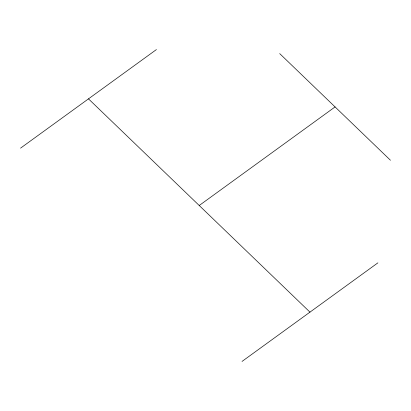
<?xml version="1.0" encoding="UTF-8"?>
<svg xmlns="http://www.w3.org/2000/svg" width="411" height="411" viewBox="0 0 411 411"><rect width="100%" height="100%" fill="white"/><g stroke="black" fill="none" stroke-linecap="round" stroke-linejoin="round"><path stroke-width="0.62" d="M20.55 148.15L156.411 49.577M199.222 205.5L335.078 106.922M242.033 361.423L377.889 262.85M279.711 53.605L390.45 160.244M88.478 98.861L309.961 312.139"/></g></svg>
